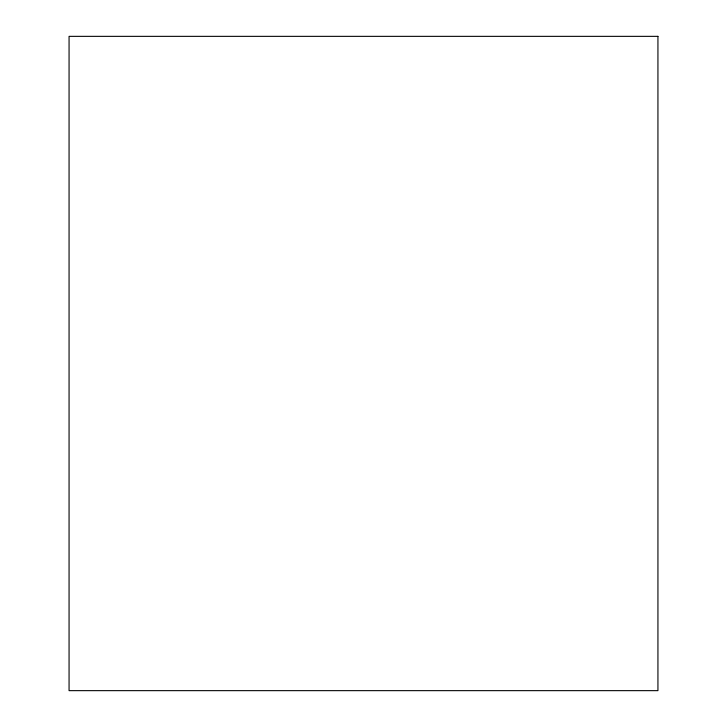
<?xml version="1.0" encoding="UTF-8"?>
<svg xmlns="http://www.w3.org/2000/svg" width="727" height="727" viewBox="0 0 727 727"><rect width="100%" height="100%" fill="white"/><g stroke="black" fill="none" stroke-linecap="round" stroke-linejoin="round"><path stroke-width="1.09" d="M657.935 36.35L69.065 36.35L69.065 690.65L657.935 690.65L657.935 36.35"/></g></svg>
